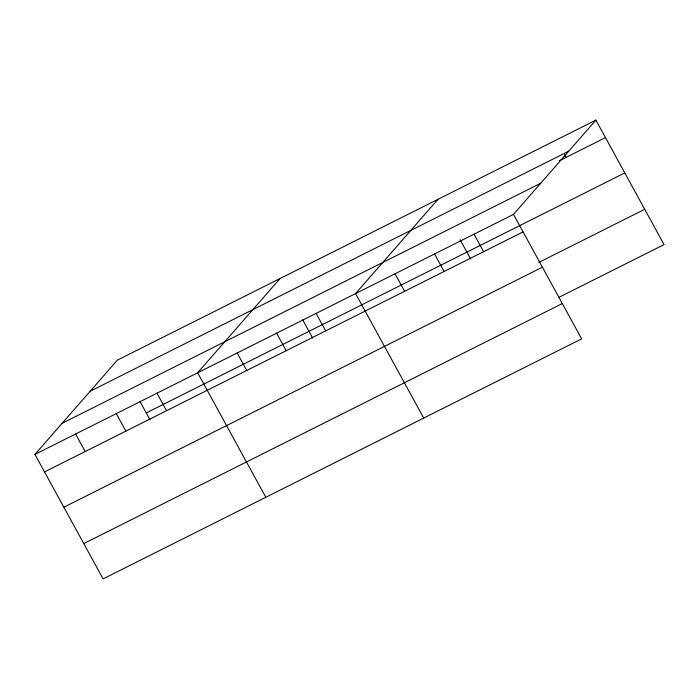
<?xml version="1.0" encoding="UTF-8"?>
<svg xmlns="http://www.w3.org/2000/svg" width="699" height="699" viewBox="0 0 699 699"><rect width="100%" height="100%" fill="white"/><g stroke="black" fill="none" stroke-linecap="round" stroke-linejoin="round"><path stroke-width="1.05" d="M595.898 120.114L513.485 214.383L581.647 338.866L103.103 578.886L34.95 454.402L117.353 360.134L595.898 120.114L664.05 244.598L559.095 297.241M280.063 278.525L197.651 372.794L265.803 497.277M437.976 199.32L355.573 293.589L423.725 418.072M90.162 391.239L568.698 151.22M559.261 160.796L605.483 137.616M62.141 423.297L540.685 183.269M34.95 454.402L513.485 214.383M146.266 412.943L624.81 172.915M44.535 471.904L523.07 231.885M538.798 262.422L644.723 209.289M63.862 507.212L542.398 267.184M83.775 543.586L562.311 303.558M564.486 154.654L565.998 157.415M474.009 234.182L483.594 251.684M460.099 239.722L470.558 258.831M434.533 253.982L444.11 271.483M395.049 273.79L404.634 291.291M316.088 313.388L325.673 330.889M302.702 319.88L312.636 338.036M276.612 333.187L286.197 350.697M237.136 352.995L246.712 370.496M156.978 393.196L166.563 410.697M140.001 401.488L149.935 419.645M116.305 413.598L125.881 431.1M75.623 434L85.208 451.502"/></g></svg>
